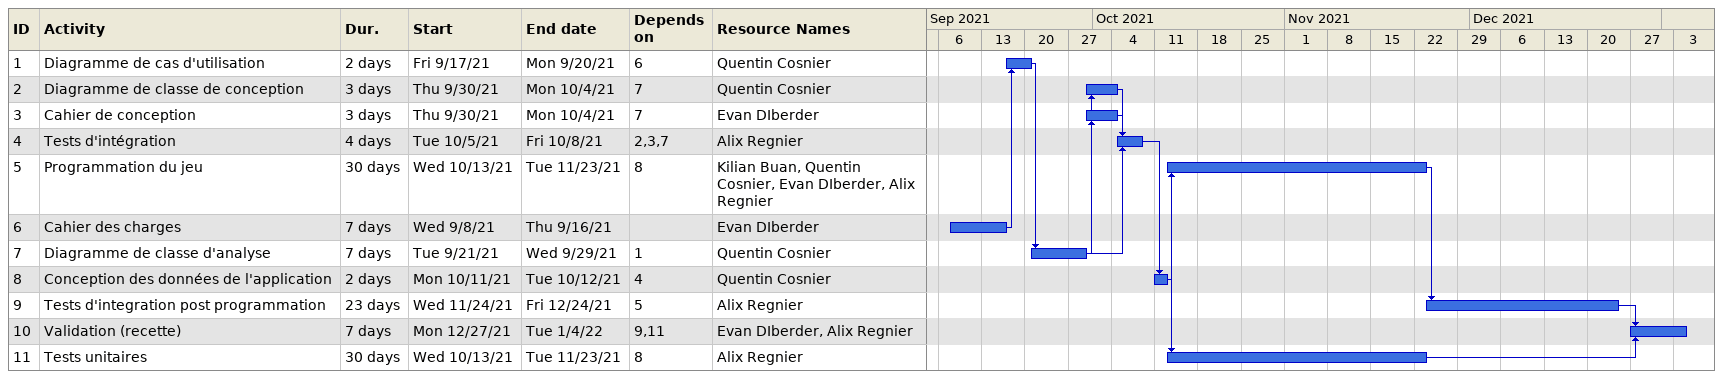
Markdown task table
| ID | Task | Duration | Start | Finish | Predecessors | Resources |
|---|---|---|---|---|---|---|
| 1 | Diagramme de cas d'utilisation | 2d | 2021-09-17 | 2021-09-20 | 6 | Quentin Cosnier |
| 2 | Diagramme de classe de conception | 3d | 2021-09-30 | 2021-10-04 | 7 | Quentin Cosnier |
| 3 | Cahier de conception | 3d | 2021-09-30 | 2021-10-04 | 7 | Evan DIberder |
| 4 | Tests d'intégration | 4d | 2021-10-05 | 2021-10-08 | 2, 3, 7 | Alix Regnier |
| 5 | Programmation du jeu | 30d | 2021-10-13 | 2021-11-23 | 8 | Kilian Buan, Quentin Cosnier, Evan DIberder, Alix Regnier |
| 6 | Cahier des charges | 7d | 2021-09-08 | 2021-09-16 |  | Evan DIberder |
| 7 | Diagramme de classe d'analyse | 7d | 2021-09-21 | 2021-09-29 | 1 | Quentin Cosnier |
| 8 | Conception des données de l'application | 2d | 2021-10-11 | 2021-10-12 | 4 | Quentin Cosnier |
| 9 | Tests d'integration post programmation | 23d | 2021-11-24 | 2021-12-24 | 5 | Alix Regnier |
| 10 | Validation (recette) | 7d | 2021-12-27 | 2022-01-04 | 9, 11 | Evan DIberder, Alix Regnier |
| 11 | Tests unitaires | 30d | 2021-10-13 | 2021-11-23 | 8 | Alix Regnier |
